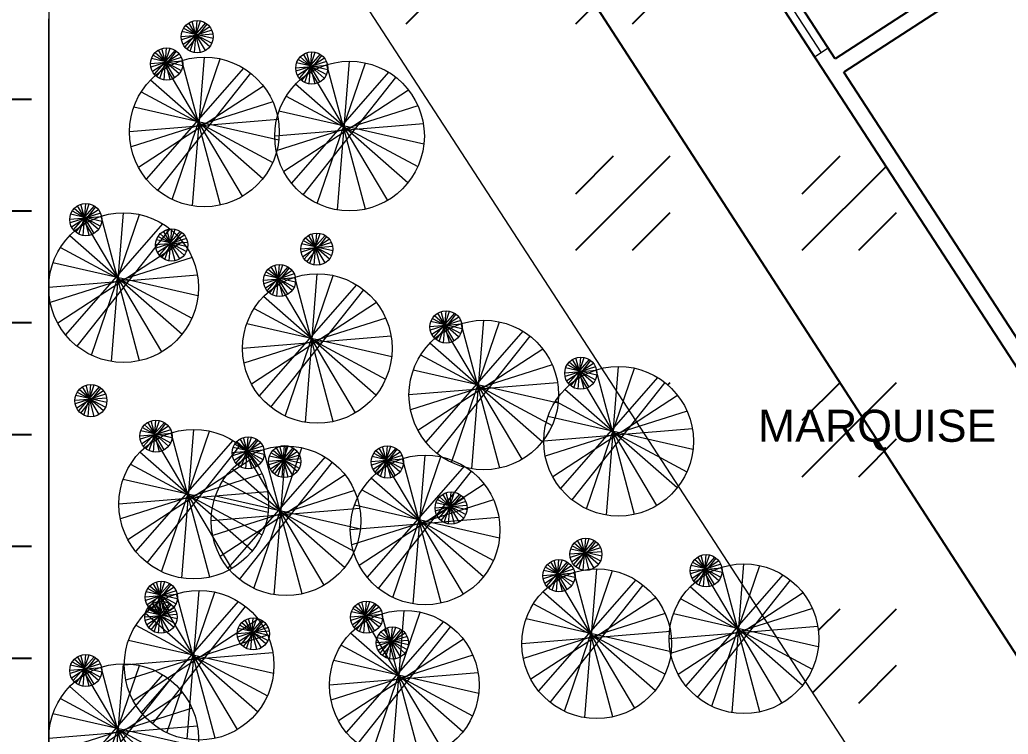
# Model space of a CAD drawing. Header units: metres. Extents: x 7 to 327053, y 40 to 7393807.
# Drawn here: x 326105.21 to 326114.48, y 7392831.54 to 7392838.24 of the extents above; entities that cross this region are included whole.
import ezdxf

# ---------------------------------------------------------------- set-up
doc = ezdxf.new("R2010")
doc.units = ezdxf.units.M
for name, color, linetype, lineweight in [('linagrossa', 7, 'Continuous', 25), ('madeira', 22, 'Continuous', 15), ('vegetais', 3, 'Continuous', 15), ('VIDRO', 4, 'Continuous', 15)]:
    doc.layers.add(name, color=color, linetype=linetype, lineweight=lineweight)
doc.layers.add('Piso externo', color=254, linetype='Continuous')
doc.layers.add('TEXTO', color=2, linetype='Continuous')
doc.styles.get("Standard").update_dxf_attribs({"font": 'arial.ttf'})
pattern_1 = [(0, (321476.6496, 7391586.4824), (0, 1.04775), [0.762, -0.28575]), (90, (321476.6496, 7391586.4824), (-1.04775, 6e-17), [0.762, -0.28575])]

msp = doc.modelspace()

# ---------------------------------------------------------------- hatches: boundary and pattern name
at = {"layer": 'linagrossa'}
h = msp.add_hatch(dxfattribs=at)
h.set_pattern_fill('GOST_GLASS', color=5, scale=0.25)
h.set_pattern_definition([(45, (324474.886, 7391607.833), (2.1213203, -2e-16), [1.25, -1.75]), (45, (324475.4163, 7391607.833), (2.1213203, -2e-16), [0.5, -2.5]), (45, (324474.886, 7391608.3634), (2.1213203, -2e-16), [0.5, -2.5])])
h.paths.add_polyline_path([(326127.325, 7392833.6862), (326118.9408, 7392828.2359), (326108.0403, 7392845.0043), (326105.4857, 7392842.9465), (326107.5884, 7392839.7118, -0.191094), (326107.8702, 7392839.2783), (326110.669, 7392834.9728, -0.481601), (326111.5262, 7392834.2893, -0.162007), (326111.3864, 7392833.8692), (326111.8686, 7392833.1275, -0.47046), (326112.7008, 7392832.4388, -0.1527), (326112.5759, 7392832.0393), (326113.3404, 7392830.8634, -0.145321), (326113.5579, 7392830.5287), (326114.9958, 7392828.3168), (326117.233, 7392824.8754), (326117.233, 7392809.8082), (326117.1995, 7392791.0389), (326121.6282, 7392791.0345), (326121.6282, 7392798.9319), (326122.2656, 7392798.9319), (326122.1905, 7392804.851), (326122.0166, 7392818.5574), (326126.2127, 7392818.5574), (326129.7901, 7392827.5446)])
h.paths.add_polyline_path([(326122.9191, 7392826.2383), (326124.957, 7392826.9816), (326125.4327, 7392827.4006, -0.168047), (326125.7767, 7392827.7035), (326126.5047, 7392828.3447), (326127.2872, 7392827.8806), (326126.7696, 7392827.008), (326126.7391, 7392826.9738, -0.316455), (326126.2018, 7392826.372), (326125.7021, 7392825.8122), (326125.07, 7392824.2884), (326123.4378, 7392823.1943), (326122.0801, 7392822.2843), (326121.6234, 7392821.8062), (326120.9147, 7392822.4833), (326120.1254, 7392823.2374), (326119.8149, 7392824.0993), (326119.5237, 7392824.9073), (326120.1103, 7392825.2137)], flags=16)
h.paths.add_polyline_path([(326123.1723, 7392825.7872), (326123.0389, 7392825.8176), (326123.0331, 7392825.8171), (326123.0294, 7392825.8124), (326123.1601, 7392825.7423, 0.077746)], flags=0)
h.paths.add_polyline_path([(326123.014, 7392825.8327), (326123.0124, 7392825.828), (326123.012, 7392825.8224), (326123.0161, 7392825.8188), (326123.0291, 7392825.8229), (326122.974, 7392825.7869)], flags=0)
h.paths.add_polyline_path([(326121.8977, 7392825.125), (326121.7643, 7392825.1554), (326121.7586, 7392825.1549), (326121.7548, 7392825.1502), (326121.8855, 7392825.0801, 0.077746)], flags=0)
h.paths.add_polyline_path([(326121.7394, 7392825.1705), (326121.7378, 7392825.1658), (326121.7374, 7392825.1602), (326121.7415, 7392825.1566), (326121.7545, 7392825.1607), (326121.6994, 7392825.1247)], flags=0)
h.paths.add_polyline_path([(326125.2223, 7392825.6983, -1), (326123.82, 7392825.6983, -1)], flags=0)
h.paths.add_polyline_path([(326124.4813, 7392825.8329), (326124.4739, 7392825.8112), (326124.4723, 7392825.791), (326124.5252, 7392825.779), (326124.5516, 7392825.7873), (326124.6345, 7392825.8414), (326124.5759, 7392825.7675), (326124.5971, 7392825.7626), (326124.5703, 7392825.7604), (326124.3704, 7392825.5081), (326124.4411, 7392825.7152), (326124.2948, 7392825.6197), (326124.4481, 7392825.795), (326124.443, 7392825.7977), (326124.4492, 7392825.7963)], flags=0)
h.paths.add_polyline_path([(326123.5827, 7392824.5608, -1), (326122.1804, 7392824.5608, -1)], flags=0)
h.paths.add_polyline_path([(326122.8417, 7392824.6954), (326122.8343, 7392824.6737), (326122.8326, 7392824.6535), (326122.8856, 7392824.6415), (326122.912, 7392824.6498), (326122.9948, 7392824.7039), (326122.9363, 7392824.63), (326122.9575, 7392824.6251), (326122.9307, 7392824.6229), (326122.7308, 7392824.3706), (326122.8015, 7392824.5777), (326122.6552, 7392824.4822), (326122.8085, 7392824.6575), (326122.8034, 7392824.6602), (326122.8096, 7392824.6588)], flags=0)
h.paths.add_polyline_path([(326125.9707, 7392827.1527), (326126.0028, 7392827.1894), (326125.9954, 7392827.1677), (326125.9938, 7392827.1475), (326126.0467, 7392827.1354), (326126.0731, 7392827.1438), (326126.156, 7392827.1978), (326126.0974, 7392827.1239), (326126.1186, 7392827.1191), (326126.0918, 7392827.1168), (326125.8919, 7392826.8646), (326125.9626, 7392827.0717), (326125.8163, 7392826.9762), (326125.9696, 7392827.1514), (326125.9645, 7392827.1541)], flags=0)
h.paths.add_polyline_path([(326125.2569, 7392826.382), (326125.1235, 7392826.4124), (326125.1177, 7392826.4119), (326125.114, 7392826.4072), (326125.2447, 7392826.3371, 0.077746)], flags=0)
h.paths.add_polyline_path([(326125.0986, 7392826.4275), (326125.097, 7392826.4228), (326125.0965, 7392826.4172), (326125.1007, 7392826.4136), (326125.1137, 7392826.4177), (326125.0585, 7392826.3817)], flags=0)
h.paths.add_polyline_path([(326120.5467, 7392824.5392), (326120.4132, 7392824.5696), (326120.4075, 7392824.5691), (326120.4038, 7392824.5644), (326120.5345, 7392824.4943, 0.077746)], flags=0)
h.paths.add_polyline_path([(326120.3868, 7392824.58), (326120.3863, 7392824.5744), (326120.3905, 7392824.5708), (326120.4035, 7392824.5749), (326120.3483, 7392824.5389), (326120.3884, 7392824.5847)], flags=0)
h.paths.add_polyline_path([(326121.8442, 7392823.6362, -1), (326120.4419, 7392823.6362, -1)], flags=0)
h.paths.add_polyline_path([(326121.1032, 7392823.7708), (326121.0958, 7392823.749), (326121.0942, 7392823.7288), (326121.1471, 7392823.7168), (326121.1735, 7392823.7252), (326121.2564, 7392823.7792), (326121.1978, 7392823.7053), (326121.219, 7392823.7004), (326121.1922, 7392823.6982), (326120.9923, 7392823.4459), (326121.063, 7392823.653), (326120.9167, 7392823.5576), (326121.07, 7392823.7328), (326121.0649, 7392823.7355), (326121.0711, 7392823.7341)], flags=0)
h.paths.add_polyline_path([(326126.7087, 7392827.7871), (326126.5752, 7392827.8175), (326126.5695, 7392827.817), (326126.5658, 7392827.8123), (326126.6965, 7392827.7422, 0.077746)], flags=0)
h.paths.add_polyline_path([(326126.5504, 7392827.8326), (326126.5488, 7392827.8279), (326126.5483, 7392827.8223), (326126.5525, 7392827.8187), (326126.5655, 7392827.8228), (326126.5103, 7392827.7868)], flags=0)
h.paths.add_polyline_path([(326124.5489, 7392824.3864), (326124.4155, 7392824.4168), (326124.4097, 7392824.4163), (326124.406, 7392824.4116), (326124.5367, 7392824.3415, 0.077746)], flags=0)
h.paths.add_polyline_path([(326124.3906, 7392824.4319), (326124.389, 7392824.4272), (326124.3885, 7392824.4216), (326124.3927, 7392824.418), (326124.4057, 7392824.4221), (326124.3505, 7392824.3861)], flags=0)
h.paths.add_polyline_path([(326122.7899, 7392823.2913), (326122.6565, 7392823.3216), (326122.6508, 7392823.3211), (326122.6471, 7392823.3164), (326122.7777, 7392823.2463, 0.077746)], flags=0)
h.paths.add_polyline_path([(326122.6316, 7392823.3367), (326122.63, 7392823.332), (326122.6296, 7392823.3264), (326122.6337, 7392823.3228), (326122.6467, 7392823.3269), (326122.5916, 7392823.2909)], flags=0)
h.paths.add_polyline_path([(326121.9742, 7392822.6291), (326121.8408, 7392822.6594), (326121.835, 7392822.6589), (326121.8313, 7392822.6542), (326121.962, 7392822.5841, 0.077746)], flags=0)
h.paths.add_polyline_path([(326121.8159, 7392822.6745), (326121.8143, 7392822.6698), (326121.8139, 7392822.6642), (326121.818, 7392822.6606), (326121.831, 7392822.6647), (326121.7758, 7392822.6287)], flags=0)
at = {"layer": 'Piso externo'}
h = msp.add_hatch(dxfattribs=at)
h.set_pattern_fill('ANGLE', color=256, scale=0.15)
h.set_pattern_definition(pattern_1)
edge = h.paths.add_edge_path()
edge.add_line((326095.6221, 7392838.7488), (326098.2592, 7392835.0512))
edge.add_line((326098.2592, 7392835.0512), (326098.8164, 7392834.2916))
edge.add_line((326098.8164, 7392834.2916), (326099.5493, 7392834.834))
edge.add_line((326099.5493, 7392834.834), (326099.8016, 7392834.4931))
edge.add_line((326099.8016, 7392834.4931), (326105.4857, 7392838.8042))
edge.add_line((326105.4857, 7392838.8042), (326105.4857, 7392842.9465))
edge.add_line((326105.4857, 7392842.9465), (326106.9095, 7392844.0935))
edge.add_line((326106.9095, 7392844.0935), (326106.0023, 7392845.4953))
edge.add_line((326106.0023, 7392845.4953), (326108.9878, 7392847.4309))
edge.add_spline(control_points=[(326108.9878, 7392847.4309), (326108.6548, 7392847.3342), (326108.3217, 7392847.2376), (326107.9887, 7392847.1409)], knot_values=[42.771255, 42.771255, 42.771255, 42.771255, 43.444922, 43.444922, 43.444922, 43.444922], degree=3, periodic=0)
edge.add_spline(control_points=[(326107.9887, 7392847.1409), (326107.9659, 7392847.1343), (326107.943, 7392847.1277), (326107.9202, 7392847.1211)], knot_values=[43.444922, 43.444922, 43.444922, 43.444922, 43.491089, 43.491089, 43.491089, 43.491089], degree=3, periodic=0)
edge.add_spline(control_points=[(326107.9202, 7392847.1211), (326107.3224, 7392846.9477), (326106.7133, 7392846.7745), (326104.8624, 7392846.2554), (326103.5969, 7392845.9098), (326102.007, 7392845.4779), (326101.6861, 7392845.3909), (326101.3654, 7392845.3039)], knot_values=[43.491089, 43.491089, 43.491089, 43.491089, 44.699496, 44.699496, 47.116311, 47.116311, 47.726803, 47.726803, 47.726803, 47.726803], degree=3, periodic=0)
edge.add_spline(control_points=[(326101.3654, 7392845.3039), (326101.3635, 7392845.3034), (326101.3616, 7392845.3028), (326101.3597, 7392845.3023)], knot_values=[47.726803, 47.726803, 47.726803, 47.726803, 47.730414, 47.730414, 47.730414, 47.730414], degree=3, periodic=0)
edge.add_spline(control_points=[(326101.3597, 7392845.3023), (326101.1871, 7392845.2555), (326101.0145, 7392845.2087), (326100.8418, 7392845.1618)], knot_values=[47.730414, 47.730414, 47.730414, 47.730414, 48.059115, 48.059115, 48.059115, 48.059115], degree=3, periodic=0)
edge.add_line((326100.8418, 7392845.1618), (326100.8418, 7392841.0777))
edge.add_line((326100.8418, 7392841.0777), (326100.6418, 7392841.0777))
edge.add_line((326100.6418, 7392841.0777), (326082.2412, 7392841.0777))
edge.add_line((326082.2412, 7392841.0777), (326076.8544, 7392841.0777))
edge.add_spline(control_points=[(326076.8544, 7392841.0777), (326077.1174, 7392840.8903), (326077.3754, 7392840.6957), (326078.7819, 7392839.5808), (326079.8263, 7392838.5472), (326081.1476, 7392836.9979), (326081.5473, 7392836.4806), (326082.2483, 7392835.4667), (326082.5497, 7392834.9717), (326082.8843, 7392834.3027), (326082.9658, 7392834.1256), (326083.0394, 7392833.9459)], knot_values=[22.685342, 22.685342, 22.685342, 22.685342, 23.42491, 23.42491, 26.800109, 26.800109, 28.494011, 28.494011, 30.187914, 30.187914, 30.799243, 30.799243, 30.799243, 30.799243], degree=3, periodic=0)
edge.add_line((326083.0394, 7392833.9459), (326088.3322, 7392837.6194))
edge.add_line((326088.3322, 7392837.6194), (326090.2063, 7392834.919))
edge.add_line((326090.2063, 7392834.919), (326094.9985, 7392838.245))
edge.add_line((326094.9985, 7392838.245), (326095.6221, 7392838.7488))
h.paths.add_polyline_path([(326099.4869, 7392839.6838), (326102.1439, 7392839.6838), (326102.1439, 7392837.26), (326099.4869, 7392837.26)], flags=16)
h = msp.add_hatch(dxfattribs=at)
h.set_pattern_fill('ANGLE', color=256, scale=0.15)
h.set_pattern_definition(pattern_1)
h.paths.add_polyline_path([(326105.4857, 7392838.2471), (326105.4857, 7392838.8042), (326103.113, 7392837.0047), (326103.1629, 7392836.9304), (326103.0215, 7392836.9352), (326102.9132, 7392836.8531), (326102.9131, 7392836.8529), (326103.0338, 7392836.8544), (326102.9984, 7392836.7652), (326102.8484, 7392836.804), (326102.7687, 7392836.7435), (326102.6838, 7392836.6142), (326102.6404, 7392836.6462), (326102.565, 7392836.589), (326102.6208, 7392836.5291), (326102.4308, 7392836.4324), (326102.3801, 7392836.4488), (326102.2581, 7392836.3562), (326102.3793, 7392836.2778), (326102.1155, 7392836.1694), (326102.0857, 7392836.2255), (326102.0727, 7392836.2156), (326102.0221, 7392836.0466), (326101.9838, 7392836.0945), (326101.9366, 7392835.9861), (326101.8693, 7392836.0614), (326101.5154, 7392835.793), (326101.5318, 7392835.7967), (326101.4374, 7392835.669), (326101.3977, 7392835.7037), (326101.3484, 7392835.6663), (326101.3633, 7392835.6579), (326101.3098, 7392835.637), (326099.8016, 7392834.4931), (326100.418, 7392833.6602), (326099.6802, 7392833.1141), (326105.1306, 7392825.6842), (326086.4917, 7392811.6229), (326086.7428, 7392811.2832), (326108.132, 7392826.7085), (326116.08, 7392826.6489), (326114.787, 7392828.638), (326111.5424, 7392828.5421, -0.201193), (326111.426, 7392828.5387), (326108.2119, 7392828.4437, -0.201193), (326108.0954, 7392828.4403), (326106.4472, 7392828.3916, -0.201193), (326106.3307, 7392828.3881), (326105.4857, 7392828.3632)])
h.paths.add_polyline_path([(326101.2157, 7392833.5976, 0.526255), (326101.1727, 7392833.5262, 0.382737), (326101.1747, 7392833.5253, 0.386035)], flags=16)
h.paths.add_polyline_path([(326101.1056, 7392833.4424, -0.39282), (326101.1494, 7392833.5143, -0.535519)], flags=16)
h.paths.add_polyline_path([(326101.0244, 7392833.4695, 0.526255), (326101.0687, 7392833.5401, 0.382737), (326101.0667, 7392833.541, 1.089387), (326101.0842, 7392833.5417, -0.103537), (326100.912, 7392833.6504, -0.057869), (326100.8633, 7392833.6262, 0.191011), (326101.05, 7392833.5329, 0.301763)], flags=16)
h.paths.add_polyline_path([(326101.2405, 7392833.5125, -0.535519), (326101.283, 7392833.5852, -0.39282)], flags=16)
h.paths.add_polyline_path([(326101.0717, 7392833.5486, -0.535519), (326101.1141, 7392833.6213, -0.39282)], flags=16)
h.paths.add_polyline_path([(326100.9228, 7392833.4729, -0.39282), (326100.9665, 7392833.5448, -0.535519)], flags=0)
h.paths.add_polyline_path([(326100.9836, 7392833.5926, -0.535519), (326101.0261, 7392833.6653, -0.39282)], flags=16)
h.paths.add_polyline_path([(326100.8652, 7392833.5135, -0.39282), (326100.909, 7392833.5854, -0.535519)], flags=0)
h.paths.add_polyline_path([(326100.6517, 7392833.8082, 0.45546), (326100.595, 7392833.7341, 0.526255), (326100.6394, 7392833.8047, 7.722035), (326100.6222, 7392833.8234, -0.111258), (326100.6022, 7392833.8136, 0.048056), (326100.6709, 7392833.8151, -0.311196), (326100.687, 7392833.8834, -0.057943), (326100.6239, 7392833.9006, -0.72542), (326100.6368, 7392833.8053, -0.496612), (326100.6394, 7392833.8047, -0.352494), (326100.6416, 7392833.7413, -0.091043), (326100.771, 7392833.842, -0.087169)], flags=16)
h.paths.add_polyline_path([(326100.7342, 7392834.0778, 0.031894), (326100.7053, 7392834.0696, -0.019632), (326100.728, 7392834.0295, -0.256484)], flags=16)
h.paths.add_polyline_path([(326100.7867, 7392833.8658, -0.023126), (326100.8027, 7392833.8451, 0.485821)], flags=0)
h.paths.add_polyline_path([(326100.9811, 7392833.7124, 0.022634), (326100.9765, 7392833.7127, 0.442005), (326100.9244, 7392833.659, 0.045646), (326100.9258, 7392833.6499, 0.382737), (326100.9276, 7392833.6487, 0.386035)], flags=16)
h.paths.add_polyline_path([(326100.8997, 7392833.6976, 0.526255), (326100.9441, 7392833.7682, 0.382737), (326100.9421, 7392833.7692, 0.386035)], flags=16)
h.paths.add_polyline_path([(326100.4605, 7392833.5473, 0.526255), (326100.5424, 7392833.563, 0.382737), (326100.5417, 7392833.5651, 0.386035)], flags=16)
h.paths.add_polyline_path([(326100.5538, 7392834.0819, 0.446519), (326100.6456, 7392834.0899, 0.526255), (326100.5633, 7392834.0763, 0.382737), (326100.564, 7392834.0742, 0.624786), (326100.5472, 7392834.1254, 0.038904)], flags=16)
h.paths.add_polyline_path([(326100.5377, 7392833.9199, 0.12875), (326100.5622, 7392833.9274, 0.28656), (326100.586, 7392833.9754, 0.077458), (326100.5821, 7392833.9905, 3.424063), (326100.5805, 7392833.9898, -0.065732), (326100.5507, 7392834.0577, -0.478506), (326100.5038, 7392833.9944, -0.40679), (326100.5505, 7392834.0671, -0.079164), (326100.5365, 7392834.1551, -0.377187), (326100.4882, 7392834.1089, -0.443829), (326100.5425, 7392834.1829, -0.342917), (326100.5892, 7392834.2238, -0.405031), (326100.5442, 7392834.1504, 0.13268), (326100.5722, 7392834.0054, -0.167447), (326100.586, 7392833.9754, -0.024517), (326100.5994, 7392833.9942, 0.480266)], flags=16)
h.paths.add_polyline_path([(326100.6562, 7392834.0456, 0.073148), (326100.6524, 7392834.0598, 0.382737), (326100.6504, 7392834.0607, 0.322929), (326100.6068, 7392834.003, 0.056111), (326100.608, 7392833.9892, 0.436311)], flags=16)
h.paths.add_polyline_path([(326100.8091, 7392834.0817, 0.159529), (326100.7876, 7392834.0588, 0.382737), (326100.7882, 7392834.0567, 0.360727), (326100.8663, 7392834.0681, 0.022215), (326100.8698, 7392834.0723, 0.338324)], flags=16)
h.paths.add_polyline_path([(326101.0743, 7392834.0988, 0.382737), (326101.0723, 7392834.0998, 0.386035), (326101.0299, 7392834.0282, 0.526255)], flags=16)
h.paths.add_polyline_path([(326101.0618, 7392833.9964, 0.386035), (326101.1435, 7392834.012, 0.526255), (326101.0612, 7392833.9985, 0.382737)], flags=16)
h.paths.add_polyline_path([(326101.1311, 7392833.9496, 0.526255), (326101.088, 7392833.8782, 0.382737), (326101.09, 7392833.8773, 0.386035)], flags=16)
h.paths.add_polyline_path([(326101.1589, 7392834.1069, -0.369534), (326101.1107, 7392834.0621, -0.443747), (326101.151, 7392834.1445, 0.396242), (326101.1942, 7392834.2174, 0.517753), (326101.1506, 7392834.1472, -0.069152), (326101.1793, 7392834.0889, -0.136897)], flags=16)
h.paths.add_polyline_path([(326101.2157, 7392833.8819, 0.526255), (326101.1727, 7392833.8105, 0.382737), (326101.1747, 7392833.8096, 0.386035)], flags=16)
h.paths.add_polyline_path([(326101.0437, 7392833.8797, -0.277294), (326101.0448, 7392833.8784, -0.337565), (326101.0178, 7392833.8234, -0.041456), (326101.0106, 7392833.7851, -0.245022), (326100.7986, 7392833.8377, -0.31321), (326100.78, 7392833.8339, -0.040061), (326100.7923, 7392833.7903, -0.038136), (326100.7918, 7392833.8334, -1.006536), (326100.7815, 7392833.8651, 0.01375), (326100.79, 7392833.8391, -0.037787), (326100.823, 7392833.8663, -0.020899), (326100.8019, 7392833.8556, -0.43685), (326100.7918, 7392833.8334, 0.183397), (326100.8507, 7392833.6413, -0.171674), (326100.7623, 7392833.4744, -0.494771), (326100.7162, 7392833.4086, -0.445236), (326100.7708, 7392833.4825, 0.056619), (326100.7976, 7392833.5405, -0.480212), (326100.7192, 7392833.5315, -0.470127), (326100.8142, 7392833.5384, 0.097337), (326100.8507, 7392833.6413, -0.145609), (326100.7874, 7392833.7898, 0.037775), (326100.7805, 7392833.832, -0.066428), (326100.6785, 7392833.6372, -0.018405), (326100.6414, 7392833.5885, -0.636855), (326100.5499, 7392833.5828, 0.017729), (326100.5492, 7392833.5506, -0.502049), (326100.641, 7392833.5881, 0.01856), (326100.6785, 7392833.6372, 0.029723), (326100.7213, 7392833.7261, -0.500066), (326100.6413, 7392833.7142, -0.444772), (326100.7325, 7392833.7248, 0.035843), (326100.781, 7392833.8335, -1.126221), (326100.7956, 7392833.8632, -0.121044), (326100.8713, 7392834.0661, -0.030387), (326100.905, 7392834.1097, -0.562048), (326100.9531, 7392834.2038, -0.035219), (326100.9632, 7392834.1653, -0.032119), (326101.0109, 7392834.1987, -0.541979), (326101.0529, 7392834.2723, -0.370028), (326101.0151, 7392834.2012, 0.034817), (326100.9632, 7392834.1653, -0.051762), (326100.9679, 7392834.107, -0.311078), (326101.0131, 7392834.1423, -0.423879), (326100.9643, 7392834.068, -0.049269), (326100.95, 7392834.0142, -0.01598), (326100.9603, 7392834.0033, -0.209013), (326101.0044, 7392834.0259, -0.310709), (326100.9831, 7392833.9726, -0.0572), (326101.0063, 7392833.9242, 0.213867), (326101.0824, 7392834.1249, -0.641757), (326101.1157, 7392834.2107, -0.35481), (326101.081, 7392834.1409, -0.229837), (326101.0063, 7392833.9242, -0.033531), (326101.0145, 7392833.8937, -0.028651)], flags=16)
h.paths.add_polyline_path([(326101.069, 7392833.7289, -0.39282), (326101.1128, 7392833.8008, -0.535519)], flags=16)
h.paths.add_polyline_path([(326101.2688, 7392833.9308, -0.39282), (326101.1859, 7392833.9159, -0.535519)], flags=16)
h.paths.add_polyline_path([(326101.0178, 7392833.8234, -0.160227), (326100.9865, 7392833.8188, -0.268062), (326101.0181, 7392833.872, -0.05184)], flags=0)
h.paths.add_polyline_path([(326101.2428, 7392834.0545, -0.39282), (326101.2004, 7392833.9818, -0.535519)], flags=16)
h.paths.add_polyline_path([(326100.9127, 7392833.7992, -0.39282), (326100.9565, 7392833.8711, -0.535519)], flags=0)
h.paths.add_polyline_path([(326100.9102, 7392833.9961, 0.494), (326100.909, 7392833.9938, -0.266199), (326100.9137, 7392834.0439, -0.349679), (326100.9711, 7392834.07, -3.129755), (326100.9608, 7392834.0702, -0.225408), (326100.9442, 7392834.0198, -0.172441)], flags=0)
h.paths.add_polyline_path([(326100.4706, 7392833.6049, -0.39282), (326100.5531, 7392833.6219, -0.535519)], flags=16)
h.paths.add_polyline_path([(326100.4544, 7392833.7549, -0.39282), (326100.4981, 7392833.8268, -0.535519)], flags=16)
h.paths.add_polyline_path([(326100.5222, 7392833.9218, 0.382737), (326100.5202, 7392833.9227, 0.386035), (326100.4778, 7392833.8512, 0.526255)], flags=16)
h.paths.add_polyline_path([(326100.5113, 7392833.676, -0.17771), (326100.5376, 7392833.7095, -0.127409), (326100.5123, 7392833.7075, -0.355976), (326100.5624, 7392833.7675, -0.059022), (326100.5498, 7392833.8214, -0.026873), (326100.514, 7392833.8357, 0.092906), (326100.5325, 7392833.833, -0.27072), (326100.5525, 7392833.8921, -0.025542), (326100.5738, 7392833.9034, -0.711875), (326100.5769, 7392833.9036, -0.426215), (326100.5486, 7392833.8363, 0.07502), (326100.5624, 7392833.7675, -0.032324), (326100.5703, 7392833.7685, -0.104227), (326100.5706, 7392833.7476, -0.309579), (326100.5414, 7392833.6985, -0.223431), (326100.5937, 7392833.693, -0.535519)], flags=16)
h.paths.add_polyline_path([(326100.7281, 7392834.173, -0.39282), (326100.6856, 7392834.1003, -0.535519)], flags=16)
h.paths.add_polyline_path([(326100.8897, 7392834.9863), (326100.7625, 7392835.1284), (326100.9049, 7392835.2556), (326100.971, 7392835.1729)], flags=16)
h.paths.add_polyline_path([(326101.25, 7392835.4458), (326101.4495, 7392835.4363), (326101.2469, 7392835.3332), (326101.261, 7392835.3241)], flags=16)
h.paths.add_polyline_path([(326102.5818, 7392836.0314), (326102.5722, 7392836.1377), (326102.7718, 7392836.1281)], flags=16)
h.paths.add_polyline_path([(326102.7596, 7392836.3608), (326102.6637, 7392836.4447), (326102.854, 7392836.4885)], flags=16)
h.paths.add_polyline_path([(326103.0847, 7392836.5025), (326102.9575, 7392836.6447), (326103.0999, 7392836.7718), (326103.1659, 7392836.6891)], flags=16)
h.paths.add_polyline_path([(326102.7689, 7392836.5514), (326102.7802, 7392836.6467), (326102.9059, 7392836.6477), (326102.8852, 7392836.584)], flags=16)
h.paths.add_polyline_path([(326103.2635, 7392836.6858), (326103.1827, 7392836.8378), (326103.3911, 7392836.8823), (326103.5273, 7392836.7941)], flags=16)

# ---------------------------------------------------------------- linework, layer by layer
at = {"layer": 'linagrossa'}
for p, q in [((326118.9408, 7392828.2359), (326108.0403, 7392845.0043)), ((326112.855, 7392837.8731), (326111.9685, 7392839.2368)), ((326114.6679, 7392839.0516), (326112.855, 7392837.8731)), ((326114.874, 7392839.0067), (326112.9367, 7392837.7473)), ((326114.6973, 7392835.0391), (326112.9367, 7392837.7473))]:
    msp.add_line(p, q, dxfattribs=at)
at = {"layer": 'madeira'}
for p, q in [((326117.233, 7392824.8754), (326105.4857, 7392842.9465)), ((326105.4857, 7392828.3632), (326105.4857, 7392838.2471))]:
    msp.add_line(p, q, dxfattribs=at)
at = {"layer": 'TEXTO'}
msp.add_line((326106.0023, 7392845.4953), (326118.1449, 7392826.7321), dxfattribs=at)
at = {"layer": 'vegetais'}
for p, q in [((326114.9958, 7392828.3168), (326105.4857, 7392842.9465)), ((326105.4857, 7392842.9465), (326105.4857, 7392828.3632)), ((326106.9549, 7392838.2091), (326106.7594, 7392837.9856)), ((326106.994, 7392837.9865), (326106.7679, 7392838.1852)), ((326106.7828, 7392837.9625), (326106.9699, 7392838.1987)), ((326106.9533, 7392837.9511), (326106.7994, 7392838.2101)), ((326106.8115, 7392837.9446), (326106.9082, 7392838.2278)), ((326106.9085, 7392837.9334), (326106.831, 7392838.2242)), ((326106.8523, 7392837.9319), (326106.8763, 7392838.2312)), ((326107.0249, 7392838.1053), (326106.7257, 7392838.0806)), ((326107.0142, 7392838.1414), (326106.7287, 7392838.0508)), ((326107.0261, 7392838.064), (326106.7342, 7392838.1304)), ((326106.9953, 7392838.173), (326106.7438, 7392838.0089)), ((326106.7491, 7392838.1612), (326107.0139, 7392838.0191)), ((326106.7091, 7392837.9178), (326106.4576, 7392837.7537)), ((326106.6687, 7392837.9539), (326106.4732, 7392837.7304)), ((326106.7078, 7392837.7313), (326106.4817, 7392837.9299)), ((326106.4966, 7392837.7073), (326106.6837, 7392837.9434)), ((326106.6671, 7392837.6958), (326106.5132, 7392837.9548)), ((326106.5253, 7392837.6894), (326106.622, 7392837.9726)), ((326106.6223, 7392837.6782), (326106.5448, 7392837.969)), ((326106.5661, 7392837.6766), (326106.5901, 7392837.976)), ((326108.0285, 7392837.9155), (326107.8331, 7392837.692)), ((326108.027, 7392837.6575), (326107.873, 7392837.9165)), ((326107.8851, 7392837.651), (326107.9818, 7392837.9343)), ((326107.9821, 7392837.6398), (326107.9046, 7392837.9307)), ((326107.9259, 7392837.6383), (326107.95, 7392837.9377)), ((326106.7387, 7392837.8501), (326106.4395, 7392837.8253)), ((326106.728, 7392837.8861), (326106.4425, 7392837.7955)), ((326106.7399, 7392837.8088), (326106.448, 7392837.8752)), ((326106.4629, 7392837.906), (326106.7277, 7392837.7639)), ((326106.6423, 7392836.5551), (326107.0922, 7392837.8732)), ((326107.0938, 7392836.503), (326106.7331, 7392837.8565)), ((326106.8322, 7392836.4958), (326106.9441, 7392837.8891)), ((326108.0878, 7392837.8478), (326107.8023, 7392837.7572)), ((326108.0997, 7392837.7705), (326107.8078, 7392837.8369)), ((326108.0689, 7392837.8795), (326107.8175, 7392837.7154)), ((326107.8227, 7392837.8676), (326108.0875, 7392837.7255)), ((326108.0677, 7392837.6929), (326107.8416, 7392837.8916)), ((326107.8564, 7392837.6689), (326108.0435, 7392837.9051)), ((326108.0022, 7392836.5167), (326108.4521, 7392837.8349)), ((326108.4536, 7392836.4646), (326108.0929, 7392837.8182)), ((326108.192, 7392836.4574), (326108.304, 7392837.8507)), ((326107.3097, 7392837.7862), (326106.3999, 7392836.7458)), ((326106.5087, 7392836.6383), (326107.3795, 7392837.7375)), ((326107.3024, 7392836.5852), (326106.5859, 7392837.7906)), ((326108.6696, 7392837.7478), (326107.7598, 7392836.7075)), ((326108.0986, 7392837.8118), (326107.7993, 7392837.787)), ((326108.6622, 7392836.5469), (326107.9457, 7392837.7523)), ((326107.4918, 7392836.7501), (326106.4395, 7392837.6747)), ((326108.8516, 7392836.7118), (326107.7993, 7392837.6364)), ((326107.8686, 7392836.6), (326108.7393, 7392837.6992)), ((326107.4976, 7392837.6183), (326106.3273, 7392836.8545)), ((326106.3518, 7392837.5632), (326107.5842, 7392836.9018)), ((326108.8575, 7392837.5799), (326107.6872, 7392836.8161)), ((326107.5857, 7392837.4708), (326106.2568, 7392837.0492)), ((326107.7117, 7392837.5248), (326108.9441, 7392836.8635)), ((326107.641, 7392837.111), (326106.2825, 7392837.42)), ((326108.9455, 7392837.4324), (326107.6167, 7392837.0109)), ((326109.0009, 7392837.0726), (326107.6423, 7392837.3816)), ((326107.6357, 7392837.3031), (326106.243, 7392837.1879)), ((326108.9956, 7392837.2648), (326107.6028, 7392837.1496)), ((326105.9707, 7392836.4274), (326105.6851, 7392836.3368)), ((326105.9517, 7392836.4591), (326105.7003, 7392836.295)), ((326105.7056, 7392836.4473), (326105.9703, 7392836.3052)), ((326105.9114, 7392836.4952), (326105.7159, 7392836.2716)), ((326105.9505, 7392836.2726), (326105.7244, 7392836.4712)), ((326105.7393, 7392836.2485), (326105.9264, 7392836.4847)), ((326105.9098, 7392836.2371), (326105.7558, 7392836.4961)), ((326105.768, 7392836.2306), (326105.8646, 7392836.5139)), ((326105.865, 7392836.2195), (326105.7875, 7392836.5103)), ((326105.8088, 7392836.2179), (326105.8328, 7392836.5173)), ((326106.0749, 7392835.0371), (326106.1868, 7392836.4303)), ((326105.9814, 7392836.3914), (326105.6822, 7392836.3666)), ((326105.9826, 7392836.3501), (326105.6907, 7392836.4165)), ((326105.885, 7392835.0963), (326106.3349, 7392836.4145)), ((326106.3364, 7392835.0442), (326105.9757, 7392836.3978)), ((326106.5524, 7392836.3275), (326105.6426, 7392835.2871)), ((326105.7514, 7392835.1796), (326106.6222, 7392836.2788)), ((326106.545, 7392835.1265), (326105.8285, 7392836.3319)), ((326106.7162, 7392836.2572), (326106.5207, 7392836.0336)), ((326106.5441, 7392836.0105), (326106.7312, 7392836.2467)), ((326106.7146, 7392835.9991), (326106.5606, 7392836.2581)), ((326106.5728, 7392835.9927), (326106.6694, 7392836.2759)), ((326106.6698, 7392835.9815), (326106.5923, 7392836.2723)), ((326106.6136, 7392835.9799), (326106.6376, 7392836.2793)), ((326107.9734, 7392835.9416), (326107.9975, 7392836.2409)), ((326106.7403, 7392836.1596), (326105.57, 7392835.3958)), ((326106.7344, 7392835.2914), (326105.6822, 7392836.216)), ((326106.7862, 7392836.1534), (326106.487, 7392836.1286)), ((326106.7755, 7392836.1894), (326106.4899, 7392836.0988)), ((326106.7873, 7392836.1121), (326106.4955, 7392836.1785)), ((326106.7565, 7392836.2211), (326106.5051, 7392836.057)), ((326106.5104, 7392836.2093), (326106.7751, 7392836.0672)), ((326106.7553, 7392836.0346), (326106.5292, 7392836.2332)), ((326108.1353, 7392836.1511), (326107.8498, 7392836.0605)), ((326108.1164, 7392836.1828), (326107.8649, 7392836.0186)), ((326107.8702, 7392836.1709), (326108.135, 7392836.0288)), ((326108.076, 7392836.2188), (326107.8805, 7392835.9953)), ((326108.1151, 7392835.9962), (326107.889, 7392836.1949)), ((326107.9039, 7392835.9722), (326108.091, 7392836.2084)), ((326108.0744, 7392835.9608), (326107.9205, 7392836.2198)), ((326107.9326, 7392835.9543), (326108.0293, 7392836.2375)), ((326108.0296, 7392835.9431), (326107.9521, 7392836.234)), ((326105.5945, 7392836.1045), (326106.8269, 7392835.4431)), ((326108.1461, 7392836.115), (326107.8468, 7392836.0903)), ((326108.1472, 7392836.0738), (326107.8553, 7392836.1402)), ((326106.8283, 7392836.0121), (326105.4995, 7392835.5905)), ((326106.8837, 7392835.6523), (326105.5252, 7392835.9613)), ((326107.7671, 7392835.8885), (326107.5157, 7392835.7243)), ((326107.5209, 7392835.8766), (326107.7857, 7392835.7345)), ((326107.7267, 7392835.9245), (326107.5312, 7392835.701)), ((326107.7658, 7392835.7019), (326107.5397, 7392835.9006)), ((326107.5546, 7392835.6779), (326107.7417, 7392835.9141)), ((326107.7251, 7392835.6665), (326107.5712, 7392835.9255)), ((326107.5833, 7392835.66), (326107.68, 7392835.9432)), ((326107.6803, 7392835.6488), (326107.6028, 7392835.9396)), ((326107.6241, 7392835.6473), (326107.6482, 7392835.9466)), ((326106.8784, 7392835.8444), (326105.4857, 7392835.7292)), ((326107.7968, 7392835.8207), (326107.4975, 7392835.796)), ((326107.786, 7392835.8568), (326107.5005, 7392835.7662)), ((326107.7979, 7392835.7795), (326107.506, 7392835.8458)), ((326107.7004, 7392834.5257), (326108.1503, 7392835.8439)), ((326108.1518, 7392834.4736), (326107.7911, 7392835.8272)), ((326107.8902, 7392834.4664), (326108.0021, 7392835.8597)), ((326108.3678, 7392835.7568), (326107.458, 7392834.7165)), ((326107.5668, 7392834.609), (326108.4375, 7392835.7081)), ((326108.3604, 7392834.5559), (326107.6439, 7392835.7613)), ((326108.5498, 7392834.7208), (326107.4975, 7392835.6453)), ((326108.5557, 7392835.5889), (326107.3854, 7392834.8251)), ((326107.4099, 7392835.5338), (326108.6423, 7392834.8725)), ((326109.1432, 7392835.2246), (326109.2399, 7392835.5079)), ((326109.2402, 7392835.2134), (326109.1627, 7392835.5043)), ((326109.184, 7392835.2119), (326109.2081, 7392835.5113)), ((326108.6437, 7392835.4414), (326107.3149, 7392835.0199)), ((326109.3459, 7392835.4214), (326109.0604, 7392835.3308)), ((326109.3578, 7392835.3441), (326109.0659, 7392835.4105)), ((326109.327, 7392835.4531), (326109.0756, 7392835.289)), ((326109.0808, 7392835.4412), (326109.3456, 7392835.2991)), ((326109.2866, 7392835.4892), (326109.0912, 7392835.2656)), ((326109.3258, 7392835.2666), (326109.0997, 7392835.4652)), ((326109.1145, 7392835.2425), (326109.3016, 7392835.4787)), ((326109.2851, 7392835.2311), (326109.1311, 7392835.4901)), ((326109.2603, 7392834.0903), (326109.7102, 7392835.4085)), ((326109.4501, 7392834.0311), (326109.5621, 7392835.4243)), ((326108.699, 7392835.0816), (326107.3405, 7392835.3906)), ((326109.9277, 7392835.3215), (326109.0179, 7392834.2811)), ((326109.3567, 7392835.3854), (326109.0574, 7392835.3606)), ((326109.9203, 7392834.1205), (326109.2038, 7392835.3259)), ((326109.7117, 7392834.0382), (326109.351, 7392835.3918)), ((326108.6938, 7392835.2738), (326107.301, 7392835.1586)), ((326109.1267, 7392834.1736), (326109.9974, 7392835.2728)), ((326110.1156, 7392835.1536), (326108.9453, 7392834.3898)), ((326110.1097, 7392834.2854), (326109.0574, 7392835.21)), ((326108.9698, 7392835.0985), (326110.2022, 7392834.4371)), ((326110.5497, 7392835.0552), (326110.3542, 7392834.8317)), ((326110.3776, 7392834.8086), (326110.5647, 7392835.0448)), ((326110.5481, 7392834.7972), (326110.3941, 7392835.0562)), ((326110.4063, 7392834.7907), (326110.5029, 7392835.0739)), ((326110.5033, 7392834.7795), (326110.4258, 7392835.0703)), ((326110.4471, 7392834.778), (326110.4711, 7392835.0773)), ((326110.2036, 7392835.006), (326108.8748, 7392834.5845)), ((326110.259, 7392834.6463), (326108.9004, 7392834.9553)), ((326110.6197, 7392834.9514), (326110.3205, 7392834.9267)), ((326110.609, 7392834.9874), (326110.3235, 7392834.8969)), ((326110.6209, 7392834.9101), (326110.329, 7392834.9765)), ((326110.5901, 7392835.0191), (326110.3386, 7392834.855)), ((326110.3439, 7392835.0073), (326110.6087, 7392834.8652)), ((326110.5888, 7392834.8326), (326110.3627, 7392835.0313)), ((326110.5233, 7392833.6564), (326110.9732, 7392834.9746)), ((326110.9747, 7392833.6043), (326110.614, 7392834.9579)), ((326110.7132, 7392833.5971), (326110.8251, 7392834.9904)), ((326111.1907, 7392834.8875), (326110.2809, 7392833.8472)), ((326111.1834, 7392833.6866), (326110.4668, 7392834.892)), ((326105.9992, 7392834.7624), (326105.7478, 7392834.5983)), ((326105.9588, 7392834.7985), (326105.7634, 7392834.5749)), ((326105.998, 7392834.5759), (326105.7719, 7392834.7745)), ((326105.7867, 7392834.5518), (326105.9738, 7392834.788)), ((326105.9573, 7392834.5404), (326105.8033, 7392834.7994)), ((326105.8155, 7392834.5339), (326105.9121, 7392834.8172)), ((326105.9124, 7392834.5227), (326105.8349, 7392834.8136)), ((326105.8562, 7392834.5212), (326105.8803, 7392834.8206)), ((326110.2537, 7392834.8384), (326108.8609, 7392834.7232)), ((326111.3728, 7392833.8515), (326110.3205, 7392834.776)), ((326110.3897, 7392833.7397), (326111.2605, 7392834.8388)), ((326106.0289, 7392834.6947), (326105.7296, 7392834.6699)), ((326106.0181, 7392834.7307), (326105.7326, 7392834.6401)), ((326106.03, 7392834.6534), (326105.7381, 7392834.7198)), ((326105.753, 7392834.7505), (326106.0178, 7392834.6084)), ((326111.3786, 7392834.7196), (326110.2083, 7392833.9558)), ((326110.2328, 7392834.6645), (326111.4652, 7392834.0032)), ((326106.4254, 7392834.2013), (326106.5221, 7392834.4845)), ((326106.5224, 7392834.1901), (326106.4449, 7392834.4809)), ((326106.4662, 7392834.1886), (326106.4902, 7392834.4879)), ((326111.4667, 7392834.5721), (326110.1378, 7392834.1506)), ((326111.522, 7392834.2123), (326110.1635, 7392834.5213)), ((326106.6281, 7392834.398), (326106.3426, 7392834.3075)), ((326106.6092, 7392834.4297), (326106.3577, 7392834.2656)), ((326106.363, 7392834.4179), (326106.6278, 7392834.2758)), ((326106.5688, 7392834.4658), (326106.3733, 7392834.2423)), ((326106.6079, 7392834.2432), (326106.3818, 7392834.4419)), ((326106.3967, 7392834.2192), (326106.5838, 7392834.4554)), ((326106.5672, 7392834.2078), (326106.4133, 7392834.4668)), ((326106.7323, 7392833.0077), (326106.8442, 7392834.401)), ((326111.5167, 7392834.4045), (326110.124, 7392834.2893)), ((326107.2099, 7392834.2981), (326106.3, 7392833.2578)), ((326106.6388, 7392834.362), (326106.3396, 7392834.3373)), ((326106.64, 7392834.3207), (326106.3481, 7392834.3871)), ((326107.2025, 7392833.0972), (326106.486, 7392834.3025)), ((326106.5425, 7392833.067), (326106.9923, 7392834.3852)), ((326106.9939, 7392833.0149), (326106.6332, 7392834.3685)), ((326107.4336, 7392834.3098), (326107.2381, 7392834.0863)), ((326107.2615, 7392834.0632), (326107.4486, 7392834.2993)), ((326107.432, 7392834.0517), (326107.2781, 7392834.3107)), ((326107.2902, 7392834.0453), (326107.3869, 7392834.3285)), ((326107.3872, 7392834.0341), (326107.3097, 7392834.3249)), ((326107.331, 7392834.0325), (326107.355, 7392834.3319)), ((326106.4088, 7392833.1503), (326107.2796, 7392834.2494)), ((326107.5036, 7392834.206), (326107.2044, 7392834.1812)), ((326107.4929, 7392834.242), (326107.2074, 7392834.1514)), ((326107.5048, 7392834.1647), (326107.2129, 7392834.2311)), ((326107.474, 7392834.2737), (326107.2225, 7392834.1096)), ((326107.2278, 7392834.2619), (326107.4926, 7392834.1198)), ((326107.4727, 7392834.0872), (326107.2466, 7392834.2858)), ((326107.4073, 7392832.911), (326107.8571, 7392834.2291)), ((326107.8587, 7392832.8589), (326107.498, 7392834.2124)), ((326107.7742, 7392834.2278), (326107.5787, 7392834.0043)), ((326107.8133, 7392834.0052), (326107.5872, 7392834.2039)), ((326107.5971, 7392832.8517), (326107.709, 7392834.245)), ((326107.6021, 7392833.9812), (326107.7892, 7392834.2174)), ((326107.7726, 7392833.9698), (326107.6187, 7392834.2288)), ((326107.6308, 7392833.9633), (326107.7275, 7392834.2465)), ((326107.7278, 7392833.9521), (326107.6503, 7392834.2429)), ((326107.6716, 7392833.9506), (326107.6956, 7392834.2499)), ((326108.7368, 7392834.2243), (326108.5413, 7392834.0007)), ((326108.5647, 7392833.9776), (326108.7518, 7392834.2138)), ((326108.7352, 7392833.9662), (326108.5813, 7392834.2252)), ((326108.5934, 7392833.9597), (326108.6901, 7392834.243)), ((326108.6904, 7392833.9486), (326108.6129, 7392834.2394)), ((326108.6342, 7392833.947), (326108.6583, 7392834.2464)), ((326107.3977, 7392834.1302), (326106.2274, 7392833.3664)), ((326107.3919, 7392833.2621), (326106.3396, 7392834.1866)), ((326108.0747, 7392834.1421), (326107.1648, 7392833.1017)), ((326108.0673, 7392832.9411), (326107.3508, 7392834.1465)), ((326107.8442, 7392834.124), (326107.545, 7392834.0993)), ((326107.8335, 7392834.16), (326107.548, 7392834.0695)), ((326107.8454, 7392834.0827), (326107.5535, 7392834.1491)), ((326107.8146, 7392834.1917), (326107.5631, 7392834.0276)), ((326107.5684, 7392834.1799), (326107.8332, 7392834.0378)), ((326108.8069, 7392834.1205), (326108.5076, 7392834.0957)), ((326108.7961, 7392834.1565), (326108.5106, 7392834.0659)), ((326108.808, 7392834.0792), (326108.5161, 7392834.1456)), ((326108.7772, 7392834.1882), (326108.5258, 7392834.0241)), ((326108.531, 7392834.1764), (326108.7958, 7392834.0343)), ((326108.7759, 7392834.0017), (326108.5498, 7392834.2003)), ((326108.7105, 7392832.8254), (326109.1604, 7392834.1436)), ((326109.1619, 7392832.7733), (326108.8012, 7392834.1269)), ((326108.9003, 7392832.7662), (326109.0122, 7392834.1594)), ((326106.252, 7392834.0751), (326107.4843, 7392833.4138)), ((326108.2567, 7392833.106), (326107.2044, 7392834.0306)), ((326107.2736, 7392832.9943), (326108.1444, 7392834.0934)), ((326109.3779, 7392834.0566), (326108.4681, 7392833.0162)), ((326109.3705, 7392832.8556), (326108.654, 7392834.061)), ((326107.4858, 7392833.9827), (326106.1569, 7392833.5612)), ((326107.5411, 7392833.6229), (326106.1826, 7392833.9319)), ((326108.2625, 7392833.9742), (326107.0922, 7392833.2104)), ((326109.5599, 7392833.0205), (326108.5076, 7392833.9451)), ((326108.5769, 7392832.9087), (326109.4476, 7392834.0079)), ((326107.1167, 7392833.9191), (326108.3491, 7392833.2577)), ((326109.5658, 7392833.8887), (326108.3955, 7392833.1249)), ((326108.42, 7392833.8336), (326109.6524, 7392833.1722)), ((326107.5358, 7392833.8151), (326106.1431, 7392833.6999)), ((326108.3506, 7392833.8267), (326107.0217, 7392833.4051)), ((326108.4059, 7392833.4669), (326107.0474, 7392833.7759)), ((326109.6538, 7392833.7412), (326108.325, 7392833.3196)), ((326109.3745, 7392833.7564), (326109.123, 7392833.5923)), ((326109.1283, 7392833.7445), (326109.3931, 7392833.6024)), ((326109.3341, 7392833.7925), (326109.1386, 7392833.5689)), ((326109.3732, 7392833.5698), (326109.1471, 7392833.7685)), ((326109.162, 7392833.5458), (326109.3491, 7392833.782)), ((326109.3325, 7392833.5344), (326109.1786, 7392833.7934)), ((326109.1907, 7392833.5279), (326109.2874, 7392833.8112)), ((326109.2877, 7392833.5167), (326109.2102, 7392833.8076)), ((326109.2315, 7392833.5152), (326109.2556, 7392833.8146)), ((326108.4006, 7392833.659), (326107.0079, 7392833.5438)), ((326109.7091, 7392833.3814), (326108.3506, 7392833.6904)), ((326109.4042, 7392833.6887), (326109.1049, 7392833.6639)), ((326109.3934, 7392833.7247), (326109.1079, 7392833.6341)), ((326109.4053, 7392833.6474), (326109.1134, 7392833.7138)), ((326109.7039, 7392833.5735), (326108.3111, 7392833.4583)), ((326110.4538, 7392833.094), (326110.5504, 7392833.3772)), ((326110.5508, 7392833.0828), (326110.4733, 7392833.3736)), ((326110.4946, 7392833.0812), (326110.5186, 7392833.3806)), ((326110.6564, 7392833.2907), (326110.3709, 7392833.2002)), ((326110.6683, 7392833.2134), (326110.3764, 7392833.2798)), ((326110.6375, 7392833.3224), (326110.3861, 7392833.1583)), ((326110.3913, 7392833.3106), (326110.6561, 7392833.1685)), ((326110.5972, 7392833.3585), (326110.4017, 7392833.135)), ((326110.6363, 7392833.1359), (326110.4102, 7392833.3345)), ((326110.4251, 7392833.1119), (326110.6121, 7392833.348)), ((326110.5956, 7392833.1005), (326110.4416, 7392833.3595)), ((326110.6672, 7392833.2547), (326110.368, 7392833.23)), ((326111.7243, 7392833.2047), (326111.5288, 7392832.9812)), ((326111.5522, 7392832.9581), (326111.7393, 7392833.1943)), ((326111.7227, 7392832.9467), (326111.5688, 7392833.2057)), ((326111.5809, 7392832.9402), (326111.6776, 7392833.2234)), ((326111.6779, 7392832.929), (326111.6004, 7392833.2198)), ((326111.6217, 7392832.9275), (326111.6457, 7392833.2268)), ((326110.3851, 7392833.1219), (326110.1336, 7392832.9578)), ((326110.1389, 7392833.1101), (326110.4037, 7392832.968)), ((326110.3447, 7392833.158), (326110.1492, 7392832.9345)), ((326110.3838, 7392832.9354), (326110.1577, 7392833.134)), ((326110.1726, 7392832.9114), (326110.3597, 7392833.1475)), ((326110.3431, 7392832.9), (326110.1891, 7392833.159)), ((326110.2013, 7392832.8935), (326110.2979, 7392833.1767)), ((326110.2983, 7392832.8823), (326110.2208, 7392833.1731)), ((326110.2421, 7392832.8807), (326110.2661, 7392833.1801)), ((326110.5082, 7392831.6999), (326110.6201, 7392833.0932)), ((326111.7943, 7392833.1009), (326111.4951, 7392833.0762)), ((326111.7836, 7392833.1369), (326111.4981, 7392833.0464)), ((326111.7955, 7392833.0596), (326111.5036, 7392833.126)), ((326111.7647, 7392833.1686), (326111.5132, 7392833.0045)), ((326111.5185, 7392833.1568), (326111.7833, 7392833.0147)), ((326111.7634, 7392832.9821), (326111.5373, 7392833.1808)), ((326111.6979, 7392831.8059), (326112.1478, 7392833.1241)), ((326112.1494, 7392831.7538), (326111.7887, 7392833.1074)), ((326111.8878, 7392831.7466), (326111.9997, 7392833.1399)), ((326110.4147, 7392833.0542), (326110.1155, 7392833.0295)), ((326110.404, 7392833.0902), (326110.1185, 7392832.9997)), ((326110.4159, 7392833.0129), (326110.124, 7392833.0793)), ((326110.3183, 7392831.7592), (326110.7682, 7392833.0774)), ((326110.7697, 7392831.7071), (326110.409, 7392833.0607)), ((326112.3653, 7392833.037), (326111.4555, 7392831.9967)), ((326112.358, 7392831.8361), (326111.6415, 7392833.0415)), ((326106.6595, 7392832.9207), (326106.4081, 7392832.7566)), ((326106.4133, 7392832.9089), (326106.6781, 7392832.7668)), ((326106.6191, 7392832.9568), (326106.4237, 7392832.7333)), ((326106.6583, 7392832.7342), (326106.4322, 7392832.9328)), ((326106.447, 7392832.7102), (326106.6341, 7392832.9463)), ((326106.6176, 7392832.6988), (326106.4636, 7392832.9577)), ((326106.4757, 7392832.6923), (326106.5724, 7392832.9755)), ((326106.5727, 7392832.6811), (326106.4952, 7392832.9719)), ((326106.5165, 7392832.6795), (326106.5406, 7392832.9789)), ((326110.9857, 7392832.9903), (326110.0759, 7392831.9499)), ((326110.1847, 7392831.8425), (326111.0555, 7392832.9416)), ((326110.9784, 7392831.7893), (326110.2618, 7392832.9947)), ((326112.5474, 7392832.001), (326111.4951, 7392832.9255)), ((326111.5643, 7392831.8892), (326112.4351, 7392832.9883)), ((326106.6892, 7392832.853), (326106.3899, 7392832.8283)), ((326106.6784, 7392832.889), (326106.3929, 7392832.7985)), ((326106.6903, 7392832.8117), (326106.3984, 7392832.8781)), ((326106.5928, 7392831.558), (326107.0427, 7392832.8761)), ((326107.0442, 7392831.5059), (326106.6835, 7392832.8595)), ((326106.7826, 7392831.4987), (326106.8946, 7392832.892)), ((326111.1736, 7392832.8224), (326110.0033, 7392832.0586)), ((326111.1678, 7392831.9542), (326110.1155, 7392832.8788)), ((326112.5532, 7392832.8691), (326111.3829, 7392832.1053)), ((326111.4074, 7392832.814), (326112.6398, 7392832.1527)), ((326107.2602, 7392832.7891), (326106.3504, 7392831.7487)), ((326106.6566, 7392832.733), (326106.4052, 7392832.5689)), ((326106.4105, 7392832.7212), (326106.6753, 7392832.5791)), ((326106.6163, 7392832.7691), (326106.4208, 7392832.5456)), ((326106.6554, 7392832.5465), (326106.4293, 7392832.7451)), ((326106.4442, 7392832.5225), (326106.6313, 7392832.7586)), ((326106.4592, 7392831.6413), (326107.3299, 7392832.7404)), ((326106.6147, 7392832.5111), (326106.4607, 7392832.7701)), ((326106.4729, 7392832.5046), (326106.5695, 7392832.7878)), ((326106.5699, 7392832.4934), (326106.4924, 7392832.7842)), ((326106.5137, 7392832.4918), (326106.5377, 7392832.7912)), ((326107.2528, 7392831.5881), (326106.5363, 7392832.7935)), ((326108.5824, 7392832.7333), (326108.331, 7392832.5692)), ((326108.3362, 7392832.7215), (326108.601, 7392832.5794)), ((326108.5421, 7392832.7694), (326108.3466, 7392832.5459)), ((326108.5812, 7392832.5468), (326108.3551, 7392832.7455)), ((326108.3699, 7392832.5228), (326108.557, 7392832.7589)), ((326108.5405, 7392832.5114), (326108.3865, 7392832.7704)), ((326108.3987, 7392832.5049), (326108.4953, 7392832.7881)), ((326108.4956, 7392832.4937), (326108.4181, 7392832.7845)), ((326108.4394, 7392832.4921), (326108.4635, 7392832.7915)), ((326110.0278, 7392832.7673), (326111.2602, 7392832.1059)), ((326112.6413, 7392832.7216), (326111.3124, 7392832.3001)), ((326106.6863, 7392832.6653), (326106.3871, 7392832.6406)), ((326107.4422, 7392831.753), (326106.3899, 7392832.6776)), ((326106.6756, 7392832.7013), (326106.39, 7392832.6108)), ((326106.6875, 7392832.624), (326106.3956, 7392832.6904)), ((326107.3377, 7392832.3486), (326107.4343, 7392832.6318)), ((326107.4347, 7392832.3374), (326107.3572, 7392832.6282)), ((326107.3785, 7392832.3358), (326107.4025, 7392832.6352)), ((326108.6121, 7392832.6656), (326108.3128, 7392832.6409)), ((326108.6013, 7392832.7016), (326108.3158, 7392832.6111)), ((326108.6132, 7392832.6243), (326108.3213, 7392832.6907)), ((326108.5157, 7392831.3706), (326108.9656, 7392832.6888)), ((326108.9671, 7392831.3185), (326108.6064, 7392832.6721)), ((326108.7056, 7392831.3113), (326108.8175, 7392832.7046)), ((326111.2617, 7392832.6749), (326109.9328, 7392832.2533)), ((326112.6966, 7392832.3618), (326111.3381, 7392832.6708)), ((326107.4481, 7392832.6212), (326106.2778, 7392831.8574)), ((326106.3023, 7392832.5661), (326107.5347, 7392831.9047)), ((326107.5404, 7392832.5453), (326107.2548, 7392832.4547)), ((326107.5214, 7392832.577), (326107.27, 7392832.4129)), ((326107.2753, 7392832.5652), (326107.54, 7392832.4231)), ((326107.4811, 7392832.6131), (326107.2856, 7392832.3895)), ((326107.5202, 7392832.3905), (326107.2941, 7392832.5891)), ((326107.309, 7392832.3665), (326107.4961, 7392832.6026)), ((326107.4795, 7392832.355), (326107.3255, 7392832.614)), ((326109.1831, 7392832.6017), (326108.2733, 7392831.5614)), ((326108.3821, 7392831.4539), (326109.2528, 7392832.553)), ((326109.1757, 7392831.4008), (326108.4592, 7392832.6061)), ((326108.6409, 7392832.263), (326108.7376, 7392832.5463)), ((326108.7379, 7392832.2518), (326108.6604, 7392832.5427)), ((326108.6817, 7392832.2503), (326108.7057, 7392832.5497)), ((326111.317, 7392832.3151), (326109.9585, 7392832.6241)), ((326112.6913, 7392832.554), (326111.2986, 7392832.4388)), ((326107.5361, 7392832.4737), (326106.2073, 7392832.0521)), ((326107.5511, 7392832.5093), (326107.2519, 7392832.4845)), ((326107.5522, 7392832.468), (326107.2604, 7392832.5344)), ((326109.3651, 7392831.5657), (326108.3128, 7392832.4902)), ((326108.8436, 7392832.4598), (326108.5581, 7392832.3692)), ((326108.8555, 7392832.3825), (326108.5636, 7392832.4489)), ((326108.8247, 7392832.4915), (326108.5732, 7392832.3274)), ((326108.5785, 7392832.4796), (326108.8433, 7392832.3375)), ((326108.7843, 7392832.5276), (326108.5888, 7392832.304)), ((326108.8234, 7392832.305), (326108.5973, 7392832.5036)), ((326108.6122, 7392832.2809), (326108.7993, 7392832.5171)), ((326108.7827, 7392832.2695), (326108.6288, 7392832.5285)), ((326111.3117, 7392832.5072), (326109.919, 7392832.392)), ((326107.5915, 7392832.1139), (326106.2329, 7392832.4229)), ((326109.371, 7392832.4338), (326108.2007, 7392831.67)), ((326108.2252, 7392832.3787), (326109.4576, 7392831.7173)), ((326108.8543, 7392832.4238), (326108.5551, 7392832.399)), ((326105.9114, 7392832.2699), (326105.7159, 7392832.0464)), ((326105.7393, 7392832.0233), (326105.9264, 7392832.2595)), ((326105.9098, 7392832.0119), (326105.7558, 7392832.2709)), ((326105.768, 7392832.0054), (326105.8646, 7392832.2886)), ((326105.865, 7392831.9942), (326105.7875, 7392832.285)), ((326105.8088, 7392831.9927), (326105.8328, 7392832.292)), ((326107.5862, 7392832.306), (326106.1934, 7392832.1908)), ((326109.459, 7392832.2863), (326108.1302, 7392831.8647)), ((326105.9814, 7392832.1661), (326105.6822, 7392832.1414)), ((326105.9707, 7392832.2022), (326105.6851, 7392832.1116)), ((326105.9826, 7392832.1249), (326105.6907, 7392832.1912)), ((326105.9517, 7392832.2339), (326105.7003, 7392832.0697)), ((326105.7056, 7392832.222), (326105.9703, 7392832.0799)), ((326105.9505, 7392832.0473), (326105.7244, 7392832.246)), ((326105.885, 7392830.8711), (326106.3349, 7392832.1893)), ((326106.3364, 7392830.819), (326105.9757, 7392832.1726)), ((326106.0749, 7392830.8118), (326106.1868, 7392832.2051)), ((326109.5144, 7392831.9265), (326108.1558, 7392832.2355)), ((326106.5524, 7392832.1022), (326105.6426, 7392831.0619)), ((326106.545, 7392830.9013), (326105.8285, 7392832.1067)), ((326109.5091, 7392832.1187), (326108.1163, 7392832.0034)), ((326106.7344, 7392831.0662), (326105.6822, 7392831.9907)), ((326105.7514, 7392830.9544), (326106.6222, 7392832.0535)), ((326106.7403, 7392831.9343), (326105.57, 7392831.1705)), ((326105.5945, 7392831.8792), (326106.8269, 7392831.2179)), ((326106.8283, 7392831.7868), (326105.4995, 7392831.3653)), ((326106.8837, 7392831.427), (326105.5252, 7392831.736)), ((326106.8784, 7392831.6192), (326105.4857, 7392831.504))]:
    msp.add_line(p, q, dxfattribs=at)
for centre, radius in [((326106.8763, 7392838.0806), 0.1506), ((326106.5901, 7392837.8253), 0.1506), ((326107.95, 7392837.787), 0.1506), ((326106.9441, 7392837.1879), 0.7011), ((326108.304, 7392837.1496), 0.7011), ((326106.1868, 7392835.7292), 0.7011), ((326105.8328, 7392836.3666), 0.1506), ((326106.6376, 7392836.1286), 0.1506), ((326107.9975, 7392836.0903), 0.1506), ((326107.6482, 7392835.796), 0.1506), ((326108.0021, 7392835.1586), 0.7011), ((326109.2081, 7392835.3606), 0.1506), ((326109.5621, 7392834.7232), 0.7011), ((326110.4711, 7392834.9267), 0.1506), ((326110.8251, 7392834.2893), 0.7011), ((326105.8803, 7392834.6699), 0.1506), ((326106.4902, 7392834.3373), 0.1506), ((326106.8442, 7392833.6999), 0.7011), ((326107.355, 7392834.1812), 0.1506), ((326107.709, 7392833.5438), 0.7011), ((326107.6956, 7392834.0993), 0.1506), ((326108.6583, 7392834.0957), 0.1506), ((326109.0122, 7392833.4583), 0.7011), ((326109.2556, 7392833.6639), 0.1506), ((326110.5186, 7392833.23), 0.1506), ((326111.6457, 7392833.0762), 0.1506), ((326110.6201, 7392832.392), 0.7011), ((326110.2661, 7392833.0295), 0.1506), ((326111.9997, 7392832.4388), 0.7011), ((326106.5406, 7392832.8283), 0.1506), ((326106.8946, 7392832.1908), 0.7011), ((326106.5377, 7392832.6406), 0.1506), ((326108.4635, 7392832.6409), 0.1506), ((326107.4025, 7392832.4845), 0.1506), ((326108.8175, 7392832.0034), 0.7011), ((326108.7057, 7392832.399), 0.1506), ((326105.8328, 7392832.1414), 0.1506), ((326106.1868, 7392831.504), 0.7011)]:
    msp.add_circle(centre, radius, dxfattribs=at)
at = {"layer": 'VIDRO'}
for p, q in [((326112.0578, 7392838.9565), (326112.7247, 7392837.9306)), ((326112.7876, 7392837.9715), (326112.1207, 7392838.9974)), ((326112.6618, 7392837.8897), (326111.9973, 7392838.9172)), ((326112.7876, 7392837.9715), (326112.6618, 7392837.8897))]:
    msp.add_line(p, q, dxfattribs=at)

# ---------------------------------------------------------------- texts
at = {"layer": 'TEXTO'}
msp.add_text('MARQUISE', height=0.3, dxfattribs=at).set_placement((326112.1302, 7392834.2842))

doc.saveas('drawing.dxf')
